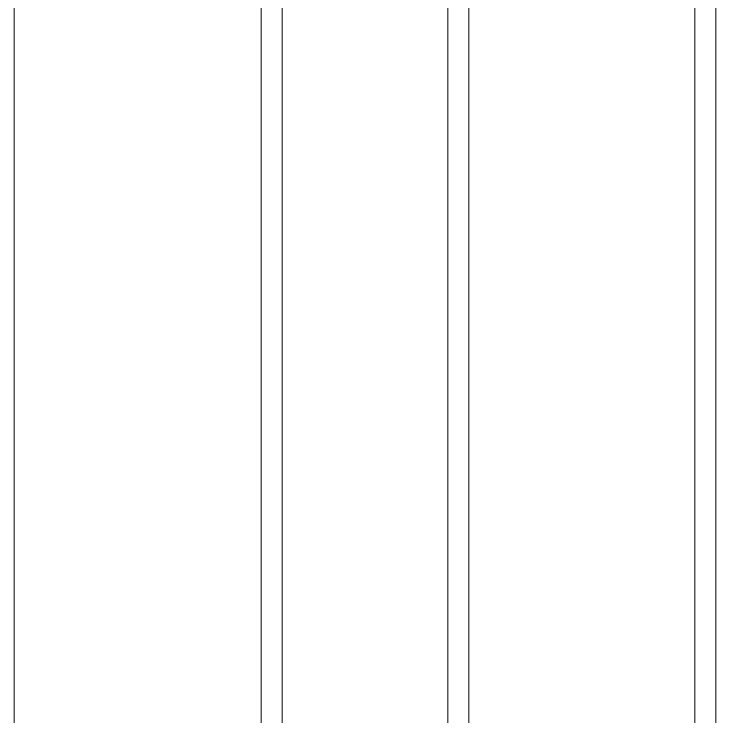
# Model space of a CAD drawing. Header units: millimetres. Extents: x 0 to 84100, y 0 to 59400.
# Drawn here: x 27707.4 to 28011, y 54110 to 54414.1 of the extents above; entities that cross this region are included whole.
import ezdxf

# ---------------------------------------------------------------- set-up
doc = ezdxf.new("R2010")
doc.units = ezdxf.units.MM
doc.layers.add('10_見えがかり', color=7, linetype='Continuous', lineweight=13)

msp = doc.modelspace()

# ---------------------------------------------------------------- linework, layer by layer
at = {"layer": '10_見えがかり'}
for points in [[(28001.83, 51575.77), (28001.83, 54653.95)], [(28011, 54653.95), (28011, 51575.77)], [(27895, 51575.82), (27895, 54614.16)], [(27904.17, 51575.82), (27904.17, 54614.16)], [(27814.24, 51575.79), (27814.24, 54584.08)], [(27823.41, 54584.08), (27823.41, 51575.79)], [(27707.41, 51575.85), (27707.41, 54544.29)]]:
    msp.add_lwpolyline(points, dxfattribs=at)

doc.saveas('drawing.dxf')
